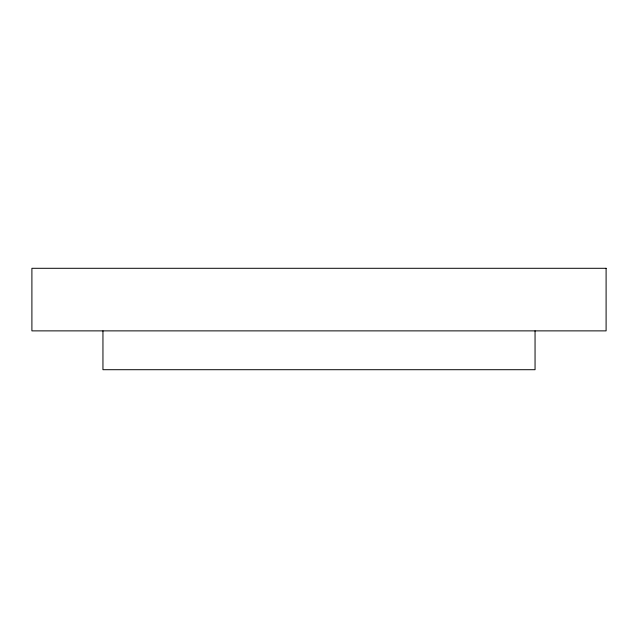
<?xml version="1.0" encoding="UTF-8"?>
<svg xmlns="http://www.w3.org/2000/svg" width="638" height="638" viewBox="0 0 638 638"><rect width="100%" height="100%" fill="white"/><g stroke="black" fill="none" stroke-linecap="round" stroke-linejoin="round"><path stroke-width="0.96" d="M535.051 330.875L535.051 369.705L102.949 369.705L102.949 330.875M606.1 268.295L31.9 268.295L31.9 330.875L606.1 330.875L606.1 268.295"/></g></svg>
